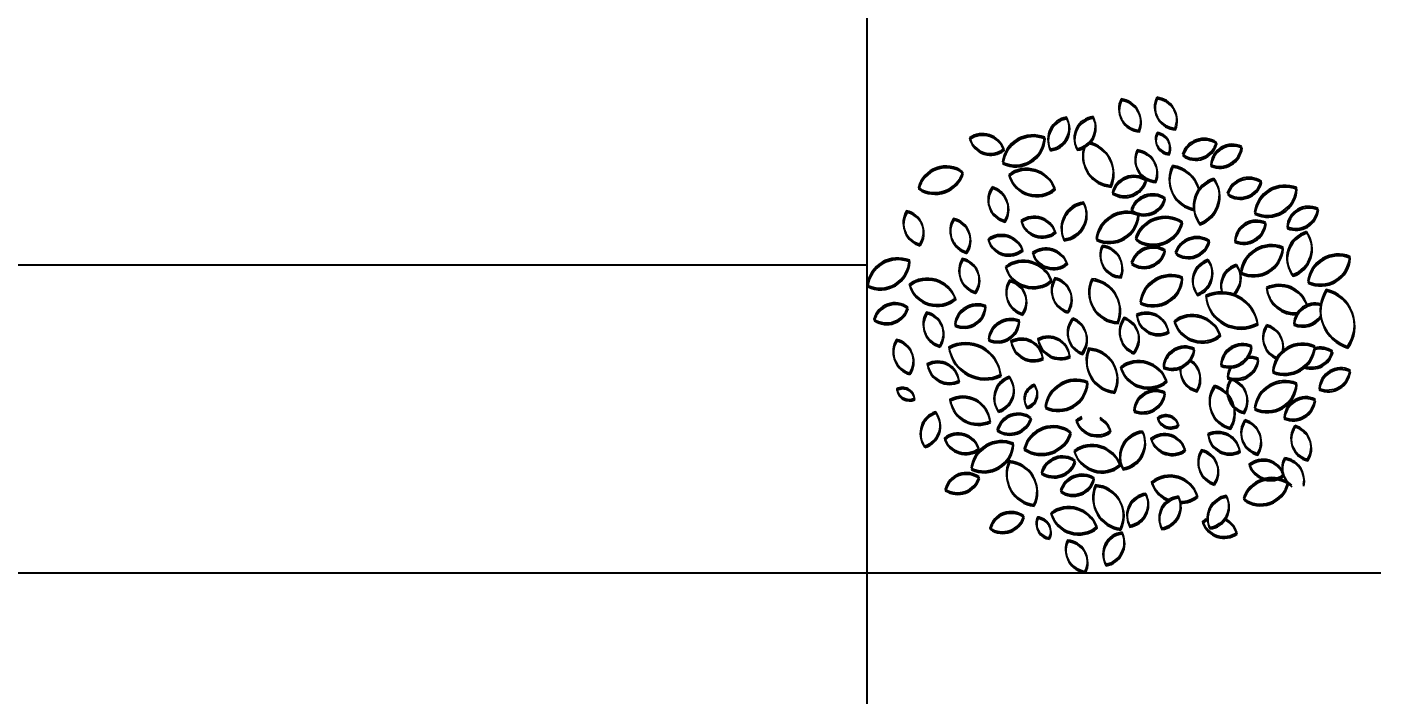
# Model space of a CAD drawing. Header units: inches. Extents: x 4350 to 28384, y -6772 to 993.
# Drawn here: x 15309.9 to 15389, y -1281.5 to -1242.5 of the extents above; entities that cross this region are included whole.
import ezdxf

# ---------------------------------------------------------------- set-up
doc = ezdxf.new("R2010")
doc.units = ezdxf.units.IN
doc.header["$MEASUREMENT"] = 0
doc.layers.add('ARREDAMENTO', color=2, linetype='Continuous', lineweight=18)
doc.layers.add('QUOTE', color=3, linetype='Continuous', lineweight=9)
doc.layers.add('ARREDI_attrezzature', color=7, linetype='Continuous')
doc.styles.get("Standard").update_dxf_attribs({"font": 'arial.ttf'})
doc.dimstyles.new('ook', dxfattribs={"dimtxt": 15, "dimasz": 10, "dimexe": 10, "dimexo": 10, "dimgap": 5, "dimtad": 1, "dimtoh": 1, "dimdec": 0, "dimzin": 0, "dimdsep": 46, "dimtxsty": 'Standard', "dimblk": 'OBLIQUE', "dimcen": 0.09, "dimdle": 10, "dimadec": 0, "dimazin": 0, "dimtfac": 1, "dimtdec": 0, "dimtofl": 0, "dimtmove": 0, "dimatfit": 3, "dimldrblk": 'OBLIQUE', "dimfxl": 1, "dimtfill": 2, "dimtfillclr": 1, "dimtolj": 1, "dimtzin": 0, "dimarcsym": 0})

# ---------------------------------------------------------------- blocks, each defined once
blk = doc.blocks.new('_Oblique')
at = {"color": 0, "linetype": 'ByBlock', "lineweight": -2}
blk.add_line((-0.5, -0.5), (0.5, 0.5), dxfattribs=at)
blk = doc.blocks.new('*D96')
at = {"layer": 'Defpoints', "color": 0, "transparency": 16777216}
for p in [(15335.606, -819.222), (15199.687, -1419.222), (15388.969, -1419.222)]:
    blk.add_point(p, dxfattribs=at)
at = {"layer": 'QUOTE', "color": 0, "lineweight": -2, "transparency": 16777216}
for p, q in [((15199.687, -809.222), (15199.687, -1429.222)), ((15325.606, -819.222), (15189.687, -819.222)), ((15378.969, -1419.222), (15189.687, -1419.222))]:
    blk.add_line(p, q, dxfattribs=at)
at = {"layer": 'QUOTE', "color": 0, "lineweight": -2, "transparency": 16777216, "xscale": 10, "yscale": 10, "zscale": 10}
for p, rotation in [((15199.687, -819.222), 90), ((15199.687, -1419.222), 270)]:
    blk.add_blockref('_Oblique', p, dxfattribs=dict(at, rotation=rotation))
at = {"layer": 'QUOTE', "color": 0, "transparency": 16777216, "insert": (15187.084, -1119.222), "char_height": 15, "attachment_point": 5, "rotation": 90, "bg_fill": 1, "box_fill_scale": 1.25, "bg_fill_color": 1, "bg_fill_transparency": 0}
blk.add_mtext('\\A1;600', dxfattribs=at)

msp = doc.modelspace()

# ---------------------------------------------------------------- linework, layer by layer
at = {"layer": 'ARREDAMENTO', "linetype": 'ByBlock', "lineweight": -3}
for points in [[(15373.793, -1246.676, 0.535384), (15374.833, -1248.497, 0.500203)], [(15373.82, -1246.773, 0.535384), (15374.859, -1248.595, 0.500203)], [(15375.872, -1246.576, 0.535384), (15376.949, -1248.376, 0.500203)], [(15375.898, -1246.674, 0.535384), (15376.975, -1248.474, 0.500203)], [(15369.651, -1249.609, 0.535384), (15370.602, -1247.74, 0.500203)], [(15372.163, -1247.71, 0.535384), (15371.212, -1249.579, 0.500203)], [(15372.189, -1247.807, 0.535384), (15371.238, -1249.676, 0.500203)], [(15369.677, -1249.706, 0.535384), (15370.628, -1247.837, 0.500203)], [(15364.942, -1248.945, 0.535384), (15366.937, -1249.591, 0.500203)], [(15364.967, -1249.041, 0.535384), (15366.962, -1249.688, 0.500203)], [(15366.867, -1250.374, 0.535384), (15369.323, -1248.916, 0.500203)], [(15366.893, -1250.47, 0.535384), (15369.349, -1249.013, 0.500203)], [(15375.892, -1248.639, 0.535384), (15376.579, -1249.842, 0.500203)], [(15375.918, -1248.737, 0.535384), (15376.605, -1249.94, 0.500203)], [(15377.378, -1249.906, 0.535384), (15379.353, -1249.203, 0.500203)], [(15377.403, -1250.004, 0.535384), (15379.379, -1249.301, 0.500203)], [(15380.835, -1249.45, 0.535384), (15379.032, -1250.52, 0.500203)], [(15374.726, -1249.658, 0.535384), (15375.803, -1251.457, 0.500203)], [(15374.752, -1249.756, 0.535384), (15375.829, -1251.555, 0.500203)], [(15380.861, -1249.549, 0.535384), (15379.057, -1250.619, 0.500203)], [(15364.553, -1250.932, 0.535384), (15361.95, -1251.859, 0.500203)], [(15364.578, -1251.029, 0.535384), (15361.976, -1251.955, 0.500203)], [(15367.233, -1251.084, 0.535384), (15369.923, -1251.898, 0.500203)], [(15367.259, -1251.181, 0.535384), (15369.948, -1251.995, 0.500203)], [(15375.243, -1251.391, 0.535384), (15373.283, -1252.135, 0.500203)], [(15375.269, -1251.489, 0.535384), (15373.308, -1252.233, 0.500203)], [(15379.219, -1251.322, 0.535384), (15378.383, -1253.926, 0.500203)], [(15379.245, -1251.42, 0.535384), (15378.408, -1254.024, 0.500203)], [(15379.994, -1252.184, 0.535384), (15381.97, -1251.48, 0.500203)], [(15380.019, -1252.282, 0.535384), (15381.995, -1251.579, 0.500203)], [(15381.586, -1253.316, 0.535384), (15384.042, -1251.859, 0.500203)], [(15366.26, -1251.81, 0.535384), (15366.997, -1253.773, 0.500203)], [(15366.286, -1251.906, 0.535384), (15367.022, -1253.87, 0.500203)], [(15374.375, -1253.154, 0.535384), (15376.35, -1252.45, 0.500203)], [(15374.4, -1253.252, 0.535384), (15376.376, -1252.548, 0.500203)], [(15381.611, -1253.415, 0.535384), (15384.067, -1251.958, 0.500203)], [(15362.028, -1255.161, 0.535384), (15361.263, -1253.208, 0.500203)], [(15362.053, -1255.257, 0.535384), (15361.288, -1253.304, 0.500203)], [(15370.442, -1254.865, 0.535384), (15371.596, -1252.702, 0.500203)], [(15370.467, -1254.962, 0.535384), (15371.621, -1252.799, 0.500203)], [(15372.344, -1254.848, 0.535384), (15374.8, -1253.39, 0.500203)], [(15372.369, -1254.945, 0.535384), (15374.826, -1253.488, 0.500203)], [(15385.29, -1253.076, 0.535384), (15383.487, -1254.146, 0.500203)], [(15385.315, -1253.176, 0.535384), (15383.512, -1254.246, 0.500203)], [(15364.762, -1255.608, 0.535384), (15363.997, -1253.656, 0.500203)], [(15364.787, -1255.705, 0.535384), (15364.022, -1253.752, 0.500203)], [(15367.955, -1253.782, 0.535384), (15369.95, -1254.428, 0.500203)], [(15367.98, -1253.878, 0.535384), (15369.975, -1254.525, 0.500203)], [(15374.626, -1254.823, 0.535384), (15377.354, -1253.852, 0.500203)], [(15374.651, -1254.921, 0.535384), (15377.379, -1253.95, 0.500203)], [(15382.234, -1253.891, 0.535384), (15380.431, -1254.962, 0.500203)], [(15382.259, -1253.99, 0.535384), (15380.456, -1255.06, 0.500203)], [(15366.021, -1254.86, 0.535384), (15368.028, -1255.468, 0.500203)], [(15366.046, -1254.957, 0.535384), (15368.053, -1255.565, 0.500203)], [(15376.959, -1255.654, 0.535384), (15378.934, -1254.95, 0.500203)], [(15376.984, -1255.752, 0.535384), (15378.959, -1255.049, 0.500203)], [(15384.626, -1254.427, 0.535384), (15383.819, -1256.94, 0.500203)], [(15384.651, -1254.526, 0.535384), (15383.843, -1257.039, 0.500203)], [(15368.625, -1255.654, 0.535384), (15370.633, -1256.262, 0.500203)], [(15368.65, -1255.751, 0.535384), (15370.657, -1256.359, 0.500203)], [(15372.688, -1255.239, 0.535384), (15373.765, -1257.038, 0.500203)], [(15372.713, -1255.336, 0.535384), (15373.789, -1257.136, 0.500203)], [(15374.39, -1256.243, 0.535384), (15376.351, -1255.499, 0.500203)], [(15374.415, -1256.341, 0.535384), (15376.375, -1255.597, 0.500203)], [(15380.779, -1256.793, 0.535384), (15383.235, -1255.336, 0.500203)], [(15380.804, -1256.892, 0.535384), (15383.26, -1255.435, 0.500203)], [(15358.969, -1257.563, 0.535384), (15361.425, -1256.105, 0.500203)], [(15358.993, -1257.658, 0.535384), (15361.45, -1256.201, 0.500203)], [(15365.284, -1257.945, 0.535384), (15364.519, -1255.993, 0.500203)], [(15365.308, -1258.041, 0.535384), (15364.543, -1256.089, 0.500203)], [(15367.037, -1256.458, 0.535384), (15369.727, -1257.272, 0.500203)], [(15367.062, -1256.554, 0.535384), (15369.751, -1257.369, 0.500203)], [(15378.879, -1256.065, 0.535384), (15378.236, -1258.061, 0.500203)], [(15378.904, -1256.163, 0.535384), (15378.26, -1258.159, 0.500203)], [(15384.698, -1257.339, 0.535384), (15387.154, -1255.882, 0.500203)], [(15384.723, -1257.438, 0.535384), (15387.179, -1255.981, 0.500203)], [(15361.422, -1257.498, 0.535384), (15364.112, -1258.313, 0.500203)], [(15361.447, -1257.594, 0.535384), (15364.136, -1258.409, 0.500203)], [(15368.033, -1259.211, 0.535384), (15367.268, -1257.258, 0.500203)], [(15370.667, -1259.085, 0.535384), (15369.93, -1257.122, 0.500203)], [(15370.691, -1259.182, 0.535384), (15369.955, -1257.219, 0.500203)], [(15372.082, -1257.182, 0.535384), (15373.593, -1259.705, 0.500203)], [(15372.107, -1257.28, 0.535384), (15373.617, -1259.803, 0.500203)], [(15374.906, -1258.547, 0.535384), (15377.362, -1257.089, 0.500203)], [(15374.93, -1258.644, 0.535384), (15377.387, -1257.187, 0.500203)], [(15368.057, -1259.307, 0.535384), (15367.292, -1257.355, 0.500203)], [(15378.733, -1258.165, 0.535384), (15381.763, -1259.774, 0.500203)], [(15378.758, -1258.263, 0.535384), (15381.787, -1259.873, 0.500203)], [(15387.021, -1261.133, 0.535384), (15385.773, -1257.806, 0.500203)], [(15387.045, -1261.233, 0.535384), (15385.797, -1257.906, 0.500203)], [(15361.336, -1258.844, 0.535384), (15359.36, -1259.548, 0.500203)], [(15361.36, -1258.94, 0.535384), (15359.384, -1259.643, 0.500203)], [(15364.08, -1259.851, 0.535384), (15365.867, -1258.755, 0.500203)], [(15364.104, -1259.947, 0.535384), (15365.892, -1258.851, 0.500203)], [(15363.193, -1261.082, 0.535384), (15362.428, -1259.13, 0.500203)], [(15363.217, -1261.178, 0.535384), (15362.452, -1259.225, 0.500203)], [(15366.044, -1260.708, 0.535384), (15367.832, -1259.612, 0.500203)], [(15366.068, -1260.804, 0.535384), (15367.856, -1259.708, 0.500203)], [(15370.97, -1259.48, 0.535384), (15371.515, -1261.505, 0.500203)], [(15370.994, -1259.577, 0.535384), (15371.539, -1261.602, 0.500203)], [(15374.519, -1261.472, 0.535384), (15373.974, -1259.447, 0.500203)], [(15374.543, -1261.57, 0.535384), (15373.998, -1259.545, 0.500203)], [(15374.701, -1259.27, 0.535384), (15376.552, -1260.253, 0.500203)], [(15374.725, -1259.367, 0.535384), (15376.576, -1260.352, 0.500203)], [(15376.893, -1259.634, 0.535384), (15379.583, -1260.448, 0.500203)], [(15376.917, -1259.732, 0.535384), (15379.607, -1260.547, 0.500203)], [(15361.437, -1262.689, 0.535384), (15360.672, -1260.736, 0.500203)], [(15361.461, -1262.784, 0.535384), (15360.696, -1260.832, 0.500203)], [(15366.755, -1262.787, 0.535384), (15363.726, -1261.177, 0.500203)], [(15366.779, -1262.884, 0.535384), (15363.749, -1261.273, 0.500203)], [(15369.214, -1261.801, 0.535384), (15367.362, -1260.817, 0.500203)], [(15369.237, -1261.898, 0.535384), (15367.386, -1260.914, 0.500203)], [(15370.788, -1261.682, 0.535384), (15368.936, -1260.698, 0.500203)], [(15370.812, -1261.779, 0.535384), (15368.96, -1260.795, 0.500203)], [(15373.406, -1263.769, 0.535384), (15371.896, -1261.246, 0.500203)], [(15378.063, -1261.252, 0.535384), (15376.26, -1262.322, 0.500203)], [(15378.087, -1261.35, 0.535384), (15376.283, -1262.42, 0.500203)], [(15381.409, -1261.101, 0.535384), (15379.621, -1262.197, 0.500203)], [(15381.433, -1261.2, 0.535384), (15379.645, -1262.296, 0.500203)], [(15385.106, -1261.127, 0.535384), (15382.65, -1262.584, 0.500203)], [(15385.13, -1261.226, 0.535384), (15382.674, -1262.683, 0.500203)], [(15364.325, -1263.138, 0.535384), (15362.473, -1262.154, 0.500203)], [(15373.43, -1263.867, 0.535384), (15371.92, -1261.344, 0.500203)], [(15373.761, -1262.321, 0.535384), (15376.451, -1263.135, 0.500203)], [(15364.348, -1263.234, 0.535384), (15362.496, -1262.25, 0.500203)], [(15373.785, -1262.419, 0.535384), (15376.474, -1263.233, 0.500203)], [(15387.164, -1262.517, 0.535384), (15385.361, -1263.587, 0.500203)], [(15387.188, -1262.617, 0.535384), (15385.384, -1263.687, 0.500203)], [(15361.717, -1264.162, 0.535384), (15360.685, -1263.613, 0.500203)], [(15361.74, -1264.257, 0.535384), (15360.708, -1263.709, 0.500203)], [(15366.609, -1264.887, 0.535384), (15367.253, -1262.891, 0.500203)], [(15366.633, -1264.983, 0.535384), (15367.276, -1262.987, 0.500203)], [(15368.294, -1264.668, 0.535384), (15368.716, -1263.359, 0.500203)], [(15368.317, -1264.765, 0.535384), (15368.739, -1263.456, 0.500203)], [(15369.366, -1264.66, 0.535384), (15371.822, -1263.202, 0.500203)], [(15369.389, -1264.757, 0.535384), (15371.846, -1263.3, 0.500203)], [(15379.245, -1263.424, 0.535384), (15380.166, -1265.88, 0.500203)], [(15379.269, -1263.523, 0.535384), (15380.189, -1265.978, 0.500203)], [(15380.205, -1263.007, 0.535384), (15380.97, -1264.959, 0.500203)], [(15380.229, -1263.105, 0.535384), (15380.993, -1265.058, 0.500203)], [(15381.582, -1264.738, 0.535384), (15384.038, -1263.281, 0.500203)], [(15381.605, -1264.837, 0.535384), (15384.061, -1263.38, 0.500203)], [(15366.141, -1265.489, 0.535384), (15363.796, -1264.246, 0.500203)], [(15366.164, -1265.585, 0.535384), (15363.82, -1264.342, 0.500203)], [(15376.349, -1263.803, 0.535384), (15374.546, -1264.873, 0.500203)], [(15376.373, -1263.901, 0.535384), (15374.569, -1264.971, 0.500203)], [(15385.119, -1264.213, 0.535384), (15383.316, -1265.283, 0.500203)], [(15385.142, -1264.312, 0.535384), (15383.339, -1265.382, 0.500203)], [(15362.304, -1266.952, 0.535384), (15362.947, -1264.956, 0.500203)], [(15362.327, -1267.048, 0.535384), (15362.97, -1265.052, 0.500203)], [(15368.53, -1265.298, 0.535384), (15366.554, -1266.002, 0.500203)], [(15368.553, -1265.395, 0.535384), (15366.577, -1266.098, 0.500203)], [(15377.148, -1265.707, 0.535384), (15375.918, -1265.308, 0.500203)], [(15370.862, -1266.129, 0.535384), (15368.135, -1267.1, 0.500203)], [(15370.885, -1266.226, 0.535384), (15368.158, -1267.197, 0.500203)], [(15377.171, -1265.805, 0.535384), (15375.941, -1265.406, 0.500203)], [(15381.028, -1265.427, 0.535384), (15381.765, -1267.39, 0.500203)], [(15381.051, -1265.525, 0.535384), (15381.787, -1267.489, 0.500203)], [(15383.948, -1265.763, 0.535384), (15384.684, -1267.726, 0.500203)], [(15383.971, -1265.862, 0.535384), (15384.707, -1267.826, 0.500203)], [(15365.479, -1267.102, 0.535384), (15363.472, -1266.495, 0.500203)], [(15365.502, -1267.199, 0.535384), (15363.495, -1266.591, 0.500203)], [(15365.035, -1268.252, 0.535384), (15367.491, -1266.794, 0.500203)], [(15365.058, -1268.348, 0.535384), (15367.514, -1266.891, 0.500203)], [(15375.047, -1266.086, 0.535384), (15373.893, -1268.25, 0.500203)], [(15375.07, -1266.184, 0.535384), (15373.916, -1268.347, 0.500203)], [(15377.534, -1267.17, 0.535384), (15375.539, -1266.524, 0.500203)], [(15377.557, -1267.268, 0.535384), (15375.562, -1266.622, 0.500203)], [(15378.868, -1266.244, 0.535384), (15380.721, -1267.226, 0.500203)], [(15378.891, -1266.342, 0.535384), (15380.744, -1267.325, 0.500203)], [(15371.114, -1267.798, 0.535384), (15369.138, -1268.501, 0.500203)], [(15371.046, -1267.224, 0.535384), (15373.735, -1268.038, 0.500203)], [(15371.068, -1267.321, 0.535384), (15373.758, -1268.136, 0.500203)], [(15379.228, -1269.142, 0.535384), (15378.492, -1267.179, 0.500203)], [(15379.251, -1269.24, 0.535384), (15378.515, -1267.277, 0.500203)], [(15368.7, -1270.381, 0.535384), (15367.246, -1267.833, 0.500203)], [(15368.722, -1270.477, 0.535384), (15367.268, -1267.929, 0.500203)], [(15371.137, -1267.895, 0.535384), (15369.161, -1268.598, 0.500203)], [(15383.281, -1268.63, 0.535384), (15381.274, -1268.023, 0.500203)], [(15383.304, -1268.73, 0.535384), (15381.297, -1268.121, 0.500203)], [(15365.495, -1268.768, 0.535384), (15363.519, -1269.472, 0.500203)], [(15365.517, -1268.864, 0.535384), (15363.542, -1269.567, 0.500203)], [(15370.245, -1269.56, 0.535384), (15372.206, -1268.816, 0.500203)], [(15370.268, -1269.657, 0.535384), (15372.229, -1268.914, 0.500203)], [(15380.936, -1270.019, 0.535384), (15383.538, -1269.093, 0.500203)], [(15380.958, -1270.118, 0.535384), (15383.561, -1269.192, 0.500203)], [(15373.755, -1271.779, 0.535384), (15372.298, -1269.228, 0.500203)], [(15373.777, -1271.877, 0.535384), (15372.321, -1269.325, 0.500203)], [(15375.24, -1269.728, 0.535384), (15374.289, -1271.597, 0.500203)], [(15375.263, -1269.826, 0.535384), (15374.311, -1271.695, 0.500203)], [(15377.146, -1269.897, 0.535384), (15376.159, -1271.747, 0.500203)], [(15378.951, -1271.702, 0.535384), (15379.938, -1269.851, 0.500203)], [(15378.973, -1271.8, 0.535384), (15379.96, -1269.95, 0.500203)], [(15369.688, -1270.853, 0.535384), (15372.377, -1271.667, 0.500203)], [(15369.71, -1270.95, 0.535384), (15372.4, -1271.765, 0.500203)], [(15377.169, -1269.995, 0.535384), (15376.182, -1271.845, 0.500203)], [(15368.111, -1271.046, 0.535384), (15366.135, -1271.749, 0.500203)], [(15368.133, -1271.142, 0.535384), (15366.158, -1271.846, 0.500203)], [(15369.597, -1272.313, 0.535384), (15368.91, -1271.11, 0.500203)], [(15369.619, -1272.41, 0.535384), (15368.932, -1271.206, 0.500203)], [(15373.847, -1271.998, 0.535384), (15372.896, -1273.867, 0.500203)], [(15373.869, -1272.095, 0.535384), (15372.917, -1273.964, 0.500203)], [(15371.695, -1274.276, 0.535384), (15370.656, -1272.455, 0.500203)], [(15371.717, -1274.373, 0.535384), (15370.678, -1272.552, 0.500203)]]:
    msp.add_lwpolyline(points, format="xyb", close=True, dxfattribs=at)
for points in [[(15371.63, -1249.43, 0.485783), (15373.191, -1251.724, 0.46813), (15371.922, -1249.206, 0.535384)], [(15371.655, -1249.527, 0.485783), (15373.216, -1251.822, 0.46813), (15371.948, -1249.303, 0.535384)], [(15376.789, -1250.571, 0.497857), (15378.036, -1253.092, 0.500203)], [(15376.814, -1250.669, 0.497857), (15378.061, -1253.19, 0.500203)], [(15378.338, -1251.938, 0.30861), (15376.789, -1250.571, 0.535384)], [(15378.363, -1252.037, 0.30861), (15376.814, -1250.669, 0.535384)], [(15380.534, -1256.349, 0.427879), (15379.683, -1257.961, 0.500203)], [(15380.558, -1256.448, 0.427879), (15379.708, -1258.06, 0.500203)], [(15380.344, -1258.078, 0.379729), (15380.534, -1256.349, 0.535384)], [(15380.369, -1258.177, 0.379729), (15380.558, -1256.448, 0.535384)], [(15384.658, -1258.704, 0.449067), (15382.285, -1257.689, 0.535384)], [(15382.285, -1257.689, 0.411154), (15384.086, -1259.177, 0.500203)], [(15384.683, -1258.803, 0.449067), (15382.309, -1257.788, 0.535384)], [(15382.309, -1257.788, 0.411154), (15384.11, -1259.276, 0.500203)], [(15385.452, -1258.648, 0.473768), (15383.88, -1259.803, 0.350042), (15385.45, -1259.349, 0.535384)], [(15385.476, -1258.748, 0.473768), (15383.904, -1259.902, 0.350042), (15385.475, -1259.449, 0.535384)], [(15382.295, -1259.87, 0.493715), (15382.901, -1261.776, 0.500203)], [(15382.32, -1259.969, 0.493715), (15382.925, -1261.875, 0.500203)], [(15383.232, -1261.383, 0.391787), (15382.295, -1259.87, 0.535384)], [(15383.256, -1261.483, 0.391787), (15382.32, -1259.969, 0.535384)], [(15384.495, -1262.289, 0.439965), (15386.128, -1261.404, 0.209361), (15385.093, -1261.223, 0.535384)], [(15377.236, -1262.332, 0.382111), (15378.221, -1263.694, 0.410997), (15377.809, -1261.897, 0.535384)], [(15377.259, -1262.43, 0.382111), (15378.244, -1263.792, 0.410997), (15377.832, -1261.996, 0.535384)], [(15380.214, -1262.285, 0.136045), (15380.001, -1262.923, 0.500203), (15381.804, -1261.853, 0.535384)], [(15380.238, -1262.383, 0.136045), (15380.024, -1263.022, 0.500203), (15381.828, -1261.952, 0.535384)], [(15381.804, -1261.853, 0.128884), (15381.177, -1261.732, 0.500203)], [(15381.828, -1261.952, 0.128884), (15381.201, -1261.83, 0.500203)], [(15384.519, -1262.388, 0.439965), (15386.152, -1261.504, 0.209361), (15385.117, -1261.323, 0.535384)], [(15371.5, -1265.255, 0.076845), (15371.169, -1265.451, 0.500203), (15373.176, -1266.059, 0.535384)], [(15371.523, -1265.352, 0.076845), (15371.192, -1265.549, 0.500203), (15373.199, -1266.157, 0.535384)], [(15373.176, -1266.059, 0.202478), (15372.55, -1265.305, 0.500203)], [(15373.199, -1266.157, 0.202478), (15372.573, -1265.402, 0.500203)], [(15383.328, -1267.639, 0.373165), (15383.737, -1269.238, 0.500203)], [(15383.351, -1267.738, 0.373165), (15383.759, -1269.337, 0.500203)], [(15384.448, -1269.21, 0.43907), (15383.328, -1267.639, 0.535384)], [(15384.47, -1269.309, 0.43907), (15383.351, -1267.738, 0.535384)], [(15378.255, -1269.868, 0.535384), (15375.566, -1269.053, 0.217069), (15376.586, -1270.092, 0.535384)], [(15378.278, -1269.966, 0.535384), (15375.588, -1269.151, 0.217069), (15376.609, -1270.19, 0.535384)], [(15377.247, -1270.208, 0.155177), (15378.255, -1269.868, 0.535384)], [(15377.269, -1270.306, 0.155177), (15378.278, -1269.966, 0.535384)], [(15378.828, -1271.194, 0.064212), (15378.552, -1271.36, 0.500203), (15380.547, -1272.007, 0.535384)], [(15378.85, -1271.293, 0.064212), (15378.574, -1271.459, 0.500203), (15380.569, -1272.105, 0.535384)], [(15380.547, -1272.007, 0.224005), (15379.842, -1271.195, 0.500203)], [(15380.569, -1272.105, 0.224005), (15379.864, -1271.294, 0.500203)]]:
    msp.add_lwpolyline(points, format="xyb", dxfattribs=at)
at = {"layer": 'ARREDI_attrezzature'}
for p, q in [((15358.969, -1419.222), (15358.969, -1148.373)), ((15278.969, -1256.373), (15358.969, -1256.373)), ((15278.969, -1274.373), (15388.969, -1274.373))]:
    msp.add_line(p, q, dxfattribs=at)

# ---------------------------------------------------------------- dimensions: what is measured, and where the dimension line sits
at = {"layer": 'QUOTE'}
dim = msp.add_linear_dim(base=(15199.687, -1419.222), p1=(15335.606, -819.222), p2=(15388.969, -1419.222), angle=90, dimstyle='ook', dxfattribs=at)
dim.commit()
dim.dimension.update_dxf_attribs({"geometry": '*D96', "text_midpoint": (15199.687, -1119.222), "dimtype": 160})

doc.saveas('drawing.dxf')
